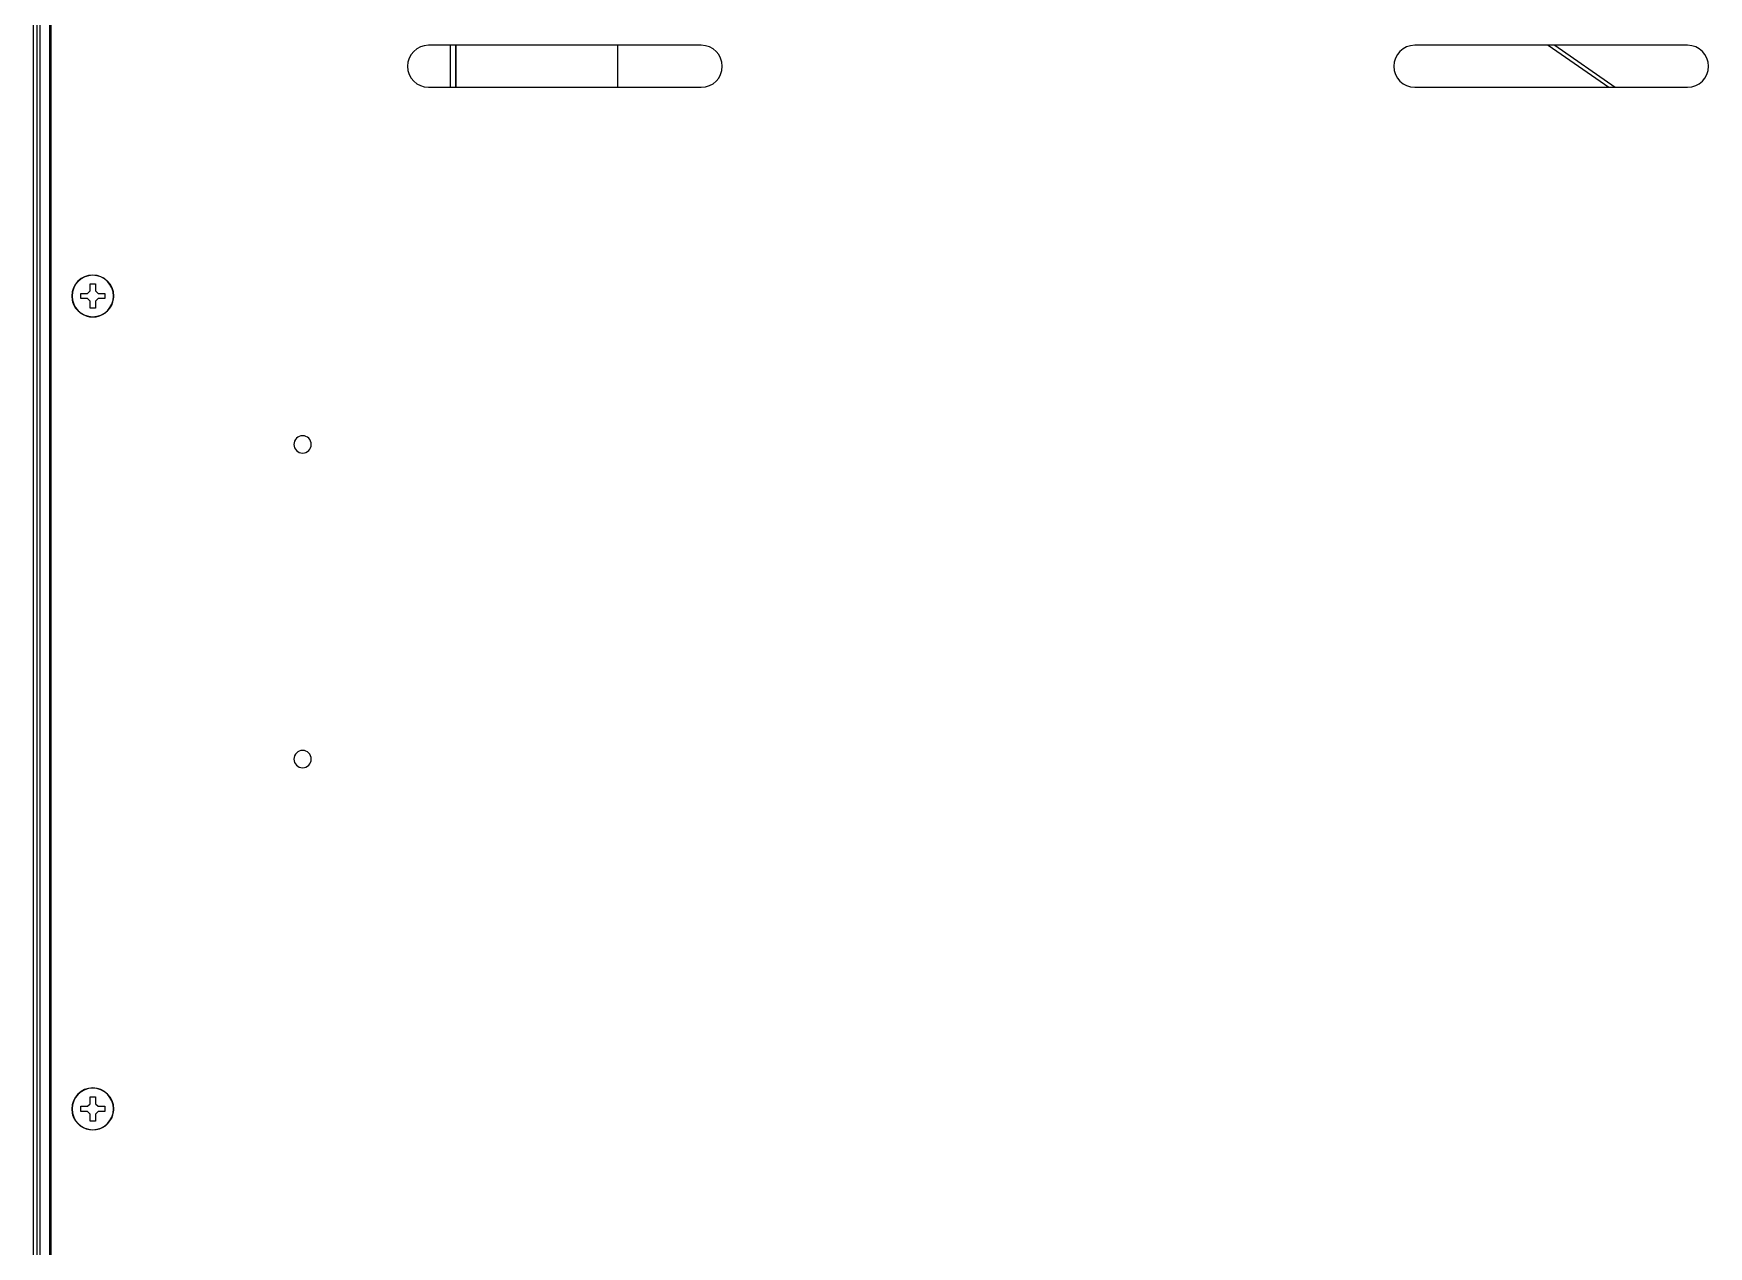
# Model space of a CAD drawing. Header units: millimetres. Extents: x -1584 to 3730, y -1918 to 2655.
# Drawn here: x 64.3 to 383.6, y 2172.1 to 2403.3 of the extents above; entities that cross this region are included whole.
import ezdxf

# ---------------------------------------------------------------- set-up
doc = ezdxf.new("R2010")
doc.units = ezdxf.units.MM
doc.header["$LTSCALE"] = 65.395
doc.layers.get('0').update_dxf_attribs({"linetype": 'CONTINUOUS'})
doc.layers.add('ASSI', color=7, linetype='CONTINUOUS')
doc.layers.add('GEOM', color=7, linetype='CONTINUOUS')

msp = doc.modelspace()

# ---------------------------------------------------------------- linework, layer by layer
at = {"linetype": 'Continuous'}
for p, q in [((73.26, 2353.29), (73.26, 2353.79)), ((73.26, 2353.79), (74.04, 2353.79)), ((73.26, 2352.79), (73.26, 2353.29)), ((74.04, 2353.79), (74.56, 2353.79)), ((74.56, 2353.79), (75.06, 2354.29)), ((75.06, 2355.59), (76.06, 2355.59)), ((75.06, 2354.81), (75.06, 2355.59)), ((75.06, 2354.29), (75.06, 2354.81)), ((76.06, 2355.59), (76.06, 2354.81)), ((76.06, 2354.81), (76.06, 2354.29)), ((76.06, 2354.29), (76.56, 2353.79)), ((76.56, 2353.79), (77.08, 2353.79)), ((77.08, 2353.79), (77.86, 2353.79)), ((77.86, 2353.79), (77.86, 2353.29)), ((77.86, 2353.29), (77.86, 2352.79)), ((74.04, 2352.79), (73.26, 2352.79)), ((74.56, 2352.79), (74.04, 2352.79)), ((75.06, 2352.29), (74.56, 2352.79)), ((75.06, 2351.78), (75.06, 2352.29)), ((75.06, 2350.99), (75.06, 2351.78)), ((76.06, 2350.99), (75.06, 2350.99)), ((76.56, 2352.79), (76.06, 2352.29)), ((76.06, 2352.29), (76.06, 2351.78)), ((76.06, 2351.78), (76.06, 2350.99)), ((77.08, 2352.79), (76.56, 2352.79)), ((77.86, 2352.79), (77.08, 2352.79)), ((75.06, 2200.59), (76.06, 2200.59)), ((75.06, 2199.81), (75.06, 2200.59)), ((76.06, 2200.59), (76.06, 2199.81)), ((73.26, 2198.29), (73.26, 2198.79)), ((73.26, 2198.79), (74.04, 2198.79)), ((73.26, 2197.79), (73.26, 2198.29)), ((74.04, 2197.79), (73.26, 2197.79)), ((74.04, 2198.79), (74.56, 2198.79)), ((74.56, 2197.79), (74.04, 2197.79)), ((74.56, 2198.79), (75.06, 2199.29)), ((75.06, 2197.29), (74.56, 2197.79)), ((75.06, 2199.29), (75.06, 2199.81)), ((75.06, 2196.78), (75.06, 2197.29)), ((76.06, 2199.81), (76.06, 2199.29)), ((76.06, 2199.29), (76.56, 2198.79)), ((76.56, 2197.79), (76.06, 2197.29)), ((76.06, 2197.29), (76.06, 2196.78)), ((76.56, 2198.79), (77.08, 2198.79)), ((77.08, 2197.79), (76.56, 2197.79)), ((77.08, 2198.79), (77.86, 2198.79)), ((77.86, 2197.79), (77.08, 2197.79)), ((77.86, 2198.79), (77.86, 2198.29)), ((77.86, 2198.29), (77.86, 2197.79)), ((75.06, 2195.99), (75.06, 2196.78)), ((76.06, 2195.99), (75.06, 2195.99)), ((76.06, 2196.78), (76.06, 2195.99))]:
    msp.add_line(p, q, dxfattribs=at)
at = {"layer": 'ASSI', "linetype": 'Continuous'}
for p, q in [((353, 2401.09), (364.54, 2393.09)), ((353, 2401.09), (364.54, 2393.09)), ((353, 2401.09), (364.54, 2393.09)), ((353, 2401.09), (364.54, 2393.09)), ((354.25, 2401.09), (365.78, 2393.09)), ((354.25, 2401.09), (365.78, 2393.09)), ((354.25, 2401.09), (365.78, 2393.09)), ((354.25, 2401.09), (365.78, 2393.09))]:
    msp.add_line(p, q, dxfattribs=at)
for centre, radius, start, end in [((75.56, 2353.29), 4, 0, 180), ((75.56, 2353.29), 4, 0, 180), ((75.56, 2353.29), 4, 0, 180), ((75.56, 2353.29), 3.95, 0, 180), ((75.56, 2353.29), 4, 180, 196.2728), ((75.56, 2353.29), 4, 180, 196.3063), ((75.56, 2353.29), 3.95, 180, 360), ((75.56, 2353.29), 4, 343.7272, 360), ((75.56, 2353.29), 4, 343.6937, 360), ((75.56, 2353.29), 4, 196.2728, 343.7272), ((75.56, 2353.29), 4, 196.3063, 343.6937), ((115.56, 2324.99), 1.65, 90, 270), ((115.56, 2324.99), 1.65, 270, 90), ((115.56, 2264.99), 1.65, 90, 270), ((115.56, 2264.99), 1.65, 270, 90), ((75.56, 2198.29), 4, 0, 180), ((75.56, 2198.29), 4, 0, 180), ((75.56, 2198.29), 4, 0, 180), ((75.56, 2198.29), 3.95, 0, 180), ((75.56, 2198.29), 4, 180, 196.2728), ((75.56, 2198.29), 4, 180, 196.3063), ((75.56, 2198.29), 3.95, 180, 360), ((75.56, 2198.29), 4, 196.2728, 343.7272), ((75.56, 2198.29), 4, 196.3063, 343.6937), ((75.56, 2198.29), 4, 343.7272, 360), ((75.56, 2198.29), 4, 343.6937, 360)]:
    msp.add_arc(centre, radius, start, end, dxfattribs=at)
at = {"layer": 'GEOM', "linetype": 'Continuous'}
for p, q in [((64.26, 1764.99), (64.26, 2526.19)), ((64.26, 1764.99), (64.26, 2526.19)), ((65.56, 1767.59), (65.56, 2525.99)), ((65.56, 1767.59), (65.56, 2525.99)), ((64.95, 1767.99), (64.95, 2523.19)), ((67.36, 1902.34), (67.36, 2444.65)), ((67.56, 2444.22), (67.56, 1902.77)), ((191.56, 2401.09), (139.56, 2401.09)), ((143.76, 2393.09), (143.76, 2401.09)), ((143.76, 2393.09), (143.76, 2401.09)), ((143.76, 2393.09), (143.76, 2401.09)), ((143.76, 2393.09), (143.76, 2401.09)), ((144.76, 2393.09), (144.76, 2401.09)), ((144.76, 2401.09), (144.76, 2393.09)), ((144.76, 2393.09), (144.76, 2401.09)), ((144.76, 2401.09), (144.76, 2393.09)), ((144.76, 2393.09), (144.76, 2401.09)), ((144.76, 2401.09), (144.76, 2393.09)), ((144.76, 2393.09), (144.76, 2401.09)), ((144.76, 2401.09), (144.76, 2393.09)), ((175.56, 2401.09), (175.56, 2393.09)), ((175.56, 2401.09), (175.56, 2393.09)), ((175.56, 2401.09), (175.56, 2393.09)), ((175.56, 2401.09), (175.56, 2393.09)), ((379.56, 2401.09), (327.56, 2401.09)), ((139.56, 2393.09), (191.56, 2393.09)), ((327.56, 2393.09), (379.56, 2393.09))]:
    msp.add_line(p, q, dxfattribs=at)
for centre, start, end in [((139.56, 2397.09), 90, 270), ((191.56, 2397.09), 270, 90), ((327.56, 2397.09), 90, 270), ((379.56, 2397.09), 270, 90)]:
    msp.add_arc(centre, 4, start, end, dxfattribs=at)

doc.saveas('drawing.dxf')
